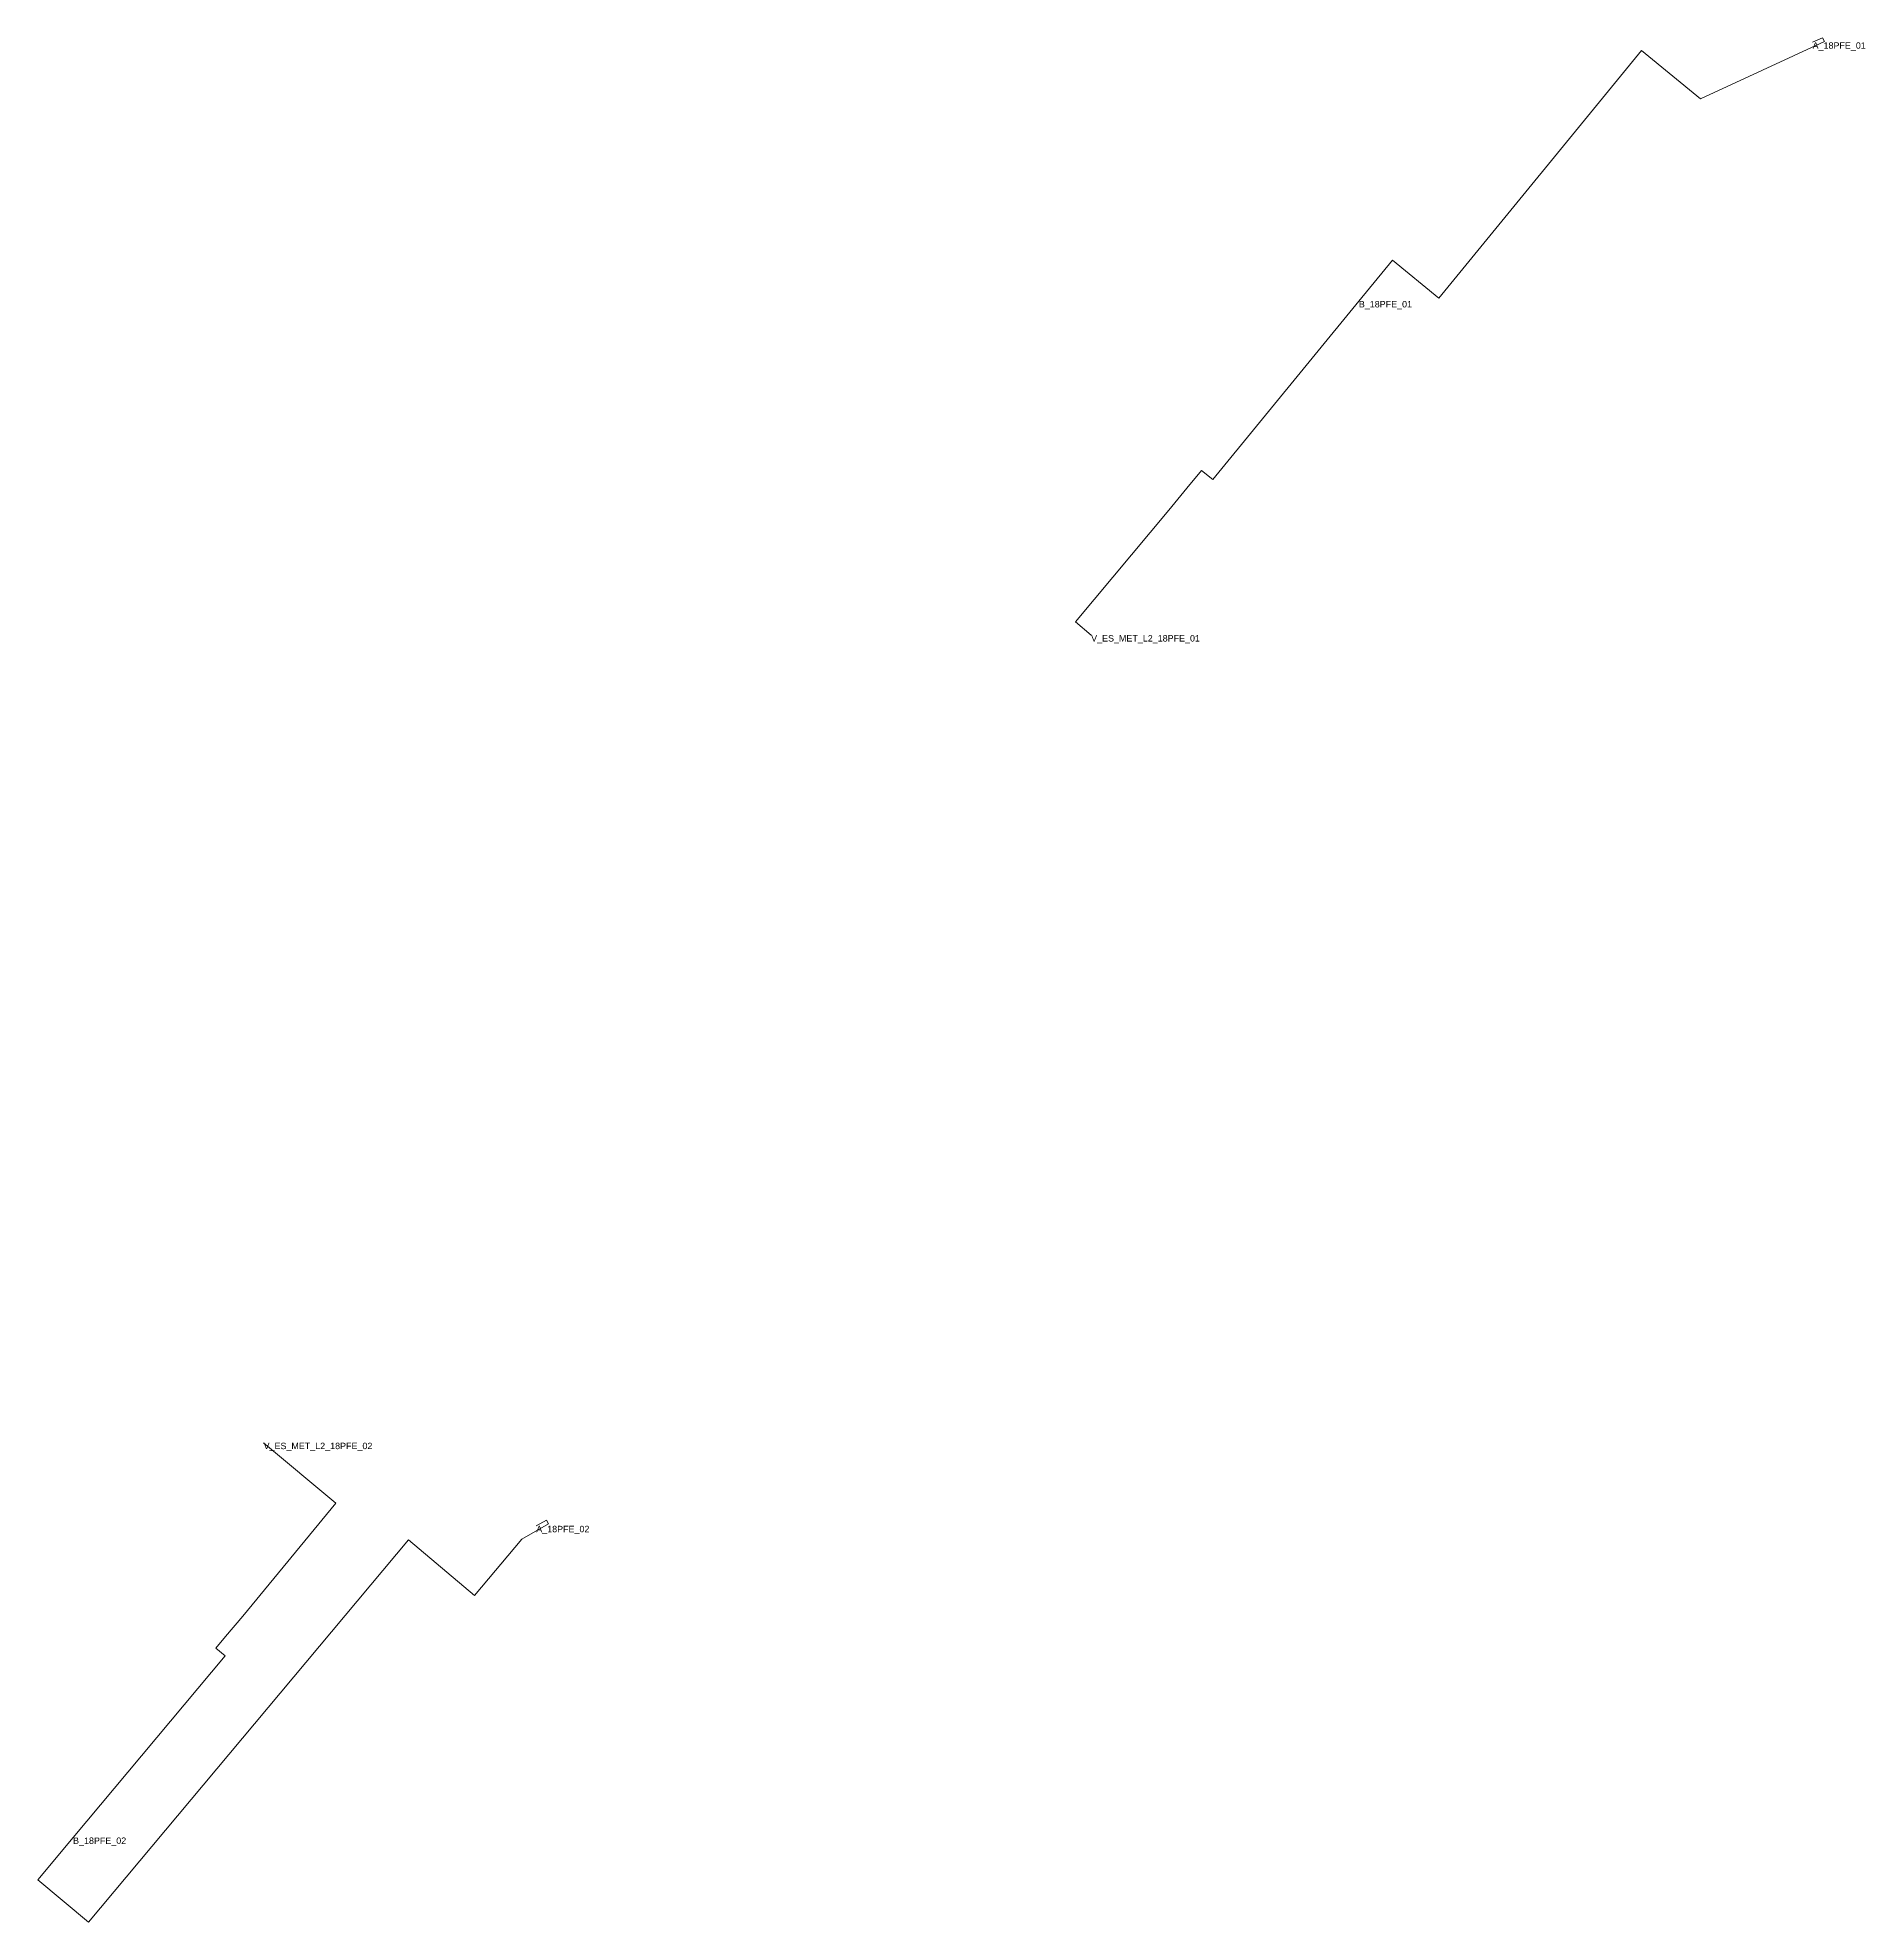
# Model space of a CAD drawing. Header units: metres. Extents: x 436811 to 436954, y 4588815 to 4588962.
import ezdxf
from ezdxf.enums import TextEntityAlignment as Align

# ---------------------------------------------------------------- set-up
doc = ezdxf.new("R2010")
doc.units = ezdxf.units.M
doc.header["$MEASUREMENT"] = 0
for name, color, linetype, lineweight, true_color in [('01_A_AccesTren_t', 40, 'Continuous', 0, 0xffd600), ('01_C_AccesExt_t', 251, 'Continuous', 0, 0x646464), ('01_I_Ascensor_l', 251, 'Continuous', 0, 0x646464), ('01_I_BarreraTarifaria_t', 251, 'Continuous', 0, 0x646464), ('01_I_Horitzontal_l', 251, 'Continuous', 0, 0x646464)]:
    doc.layers.add(name, color=color, linetype=linetype, lineweight=lineweight, true_color=true_color)
doc.styles.add('Style-Arial', font='arial.ttf')

msp = doc.modelspace()

# ---------------------------------------------------------------- linework, layer by layer
at = {"layer": '01_I_Ascensor_l'}
for p, q in [((436950.464286, 4588961.809618, -20), (436950.327939, 4588962.104297)), ((436900.633639, 4588926.885761, -20), (436899.222645, 4588925.181488, -30)), ((436850.733315, 4588845.955386, -20), (436850.566888, 4588846.24854)), ((436826.826356, 4588838.742682, -30), (436825.479342, 4588837.15119, -20))]:
    msp.add_line(p, q, dxfattribs=at)
at = {"layer": '01_I_Horitzontal_l'}
for p, q in [((436949.54401, 4588961.741576), (436950.327939, 4588962.104297)), ((436849.764136, 4588845.793604), (436850.566888, 4588846.24854))]:
    msp.add_line(p, q, dxfattribs=at)
at = {"layer": '01_I_Horitzontal_l', "flags": 128}
for points, elevation in [([(436950.464286, 4588961.809618), (436940.77025, 4588957.324232), (436936.16598, 4588961.096302), (436920.319673, 4588941.753956), (436916.693937, 4588944.724357), (436914.070745, 4588941.522432)], -20), ([(436914.070745, 4588941.522432), (436902.647351, 4588927.57879), (436901.782126, 4588928.28763), (436900.633639, 4588926.885761)], -20), ([(436899.222645, 4588925.181488), (436891.911999, 4588916.440089), (436893.144356, 4588915.410017)], -30), ([(436826.826356, 4588838.742682), (436834.105326, 4588847.556169), (436828.447511, 4588852.287138)], -30), ([(436850.733315, 4588845.955386), (436848.624511, 4588844.758194), (436844.943623, 4588840.35939), (436839.766253, 4588844.691778), (436814.757288, 4588814.805098), (436810.787185, 4588818.127253), (436813.553705, 4588821.433351)], -20), ([(436813.553705, 4588821.433351), (436825.440664, 4588835.638727), (436824.719029, 4588836.242586), (436825.479342, 4588837.15119)], -20)]:
    msp.add_lwpolyline(points, dxfattribs=dict(at, elevation=elevation))

# ---------------------------------------------------------------- texts
at = {"layer": '01_A_AccesTren_t', "style": 'Style-Arial'}
for s, p in [('V_ES_MET_L2_18PFE_01', (436893.144356, 4588915.410017, -30)), ('V_ES_MET_L2_18PFE_02', (436828.447511, 4588852.287138, -30))]:
    msp.add_text(s, height=0.5, dxfattribs=at).set_placement(p, align=Align.TOP_LEFT)
at = {"layer": '01_C_AccesExt_t', "style": 'Style-Arial'}
for s, p in [('A_18PFE_01', (436949.54401, 4588961.741576)), ('A_18PFE_02', (436849.764136, 4588845.793604))]:
    msp.add_text(s, height=0.5, dxfattribs=at).set_placement(p, align=Align.TOP_LEFT)
at = {"layer": '01_I_BarreraTarifaria_t', "style": 'Style-Arial'}
for s, p in [('B_18PFE_01', (436914.070745, 4588941.522432, -20)), ('B_18PFE_02', (436813.553705, 4588821.433351, -20))]:
    msp.add_text(s, height=0.5, dxfattribs=at).set_placement(p, align=Align.TOP_LEFT)

doc.saveas('drawing.dxf')
